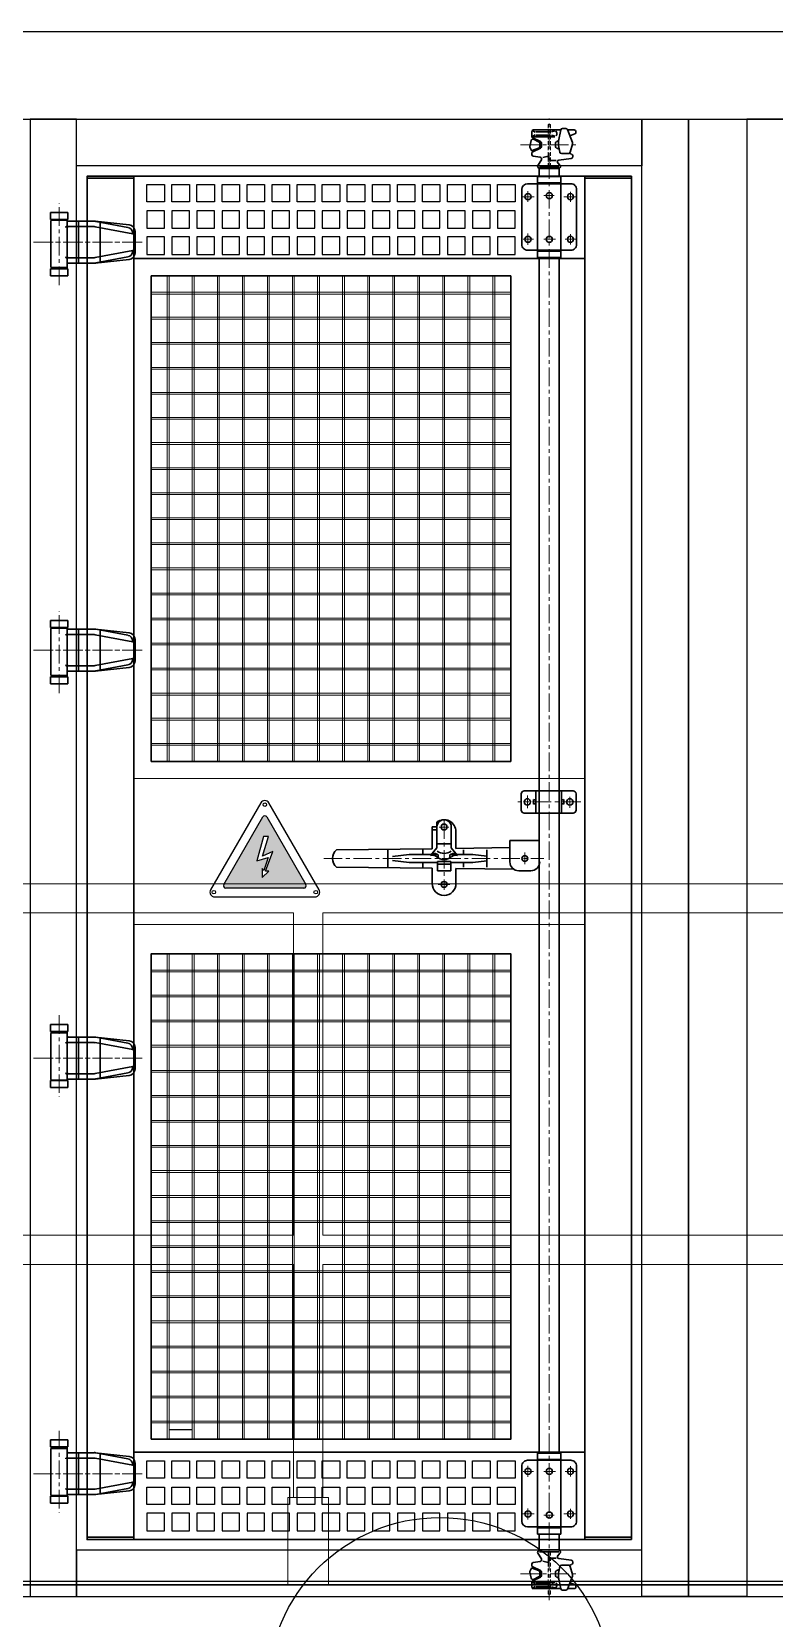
# Model space of a CAD drawing. Header units: millimetres. Extents: x 55614 to 110757, y -66981 to -47484.
# Drawn here: x 91024 to 92299, y -58162 to -55440 of the extents above; entities that cross this region are included whole.
import ezdxf

# ---------------------------------------------------------------- set-up
doc = ezdxf.new("R2010")
doc.units = ezdxf.units.MM
doc.linetypes.add('CENTER', pattern=[50.8, 31.75, -6.35, 6.35, -6.35])
doc.linetypes.add('HIDDEN', pattern=[9.525, 6.35, -3.175])
doc.layers.get('0').update_dxf_attribs({"lineweight": 15})
doc.layers.add('02___PRT_ALL_AXES', color=7, linetype='Continuous')
for name, color, linetype, lineweight in [('AM_0', 7, 'Continuous', 30), ('AM_3', 6, 'HIDDEN', 15), ('AM_5', 3, 'Continuous', 15), ('AM_7', 4, 'CENTER', 15), ('THICK', 7, 'Continuous', 0)]:
    doc.layers.add(name, color=color, linetype=linetype, lineweight=lineweight)

# ---------------------------------------------------------------- blocks, each defined once
blk = doc.blocks.new('y65iu76u67u6')
at = {"color": 7, "linetype": 'Continuous'}
for p, q in [((945969.3, -88535.7), (937281.3, -88535.7)), ((941600.3, -88585.7), (940245.3, -88585.7)), ((941600.3, -89138.7), (941600.3, -88585.7)), ((943005.3, -88585.7), (941650.3, -88585.7)), ((941650.3, -89138.7), (941650.3, -88585.7)), ((941600.3, -89138.7), (940245.3, -89138.7)), ((943005.3, -89138.7), (941650.3, -89138.7)), ((941600.3, -89188.7), (940245.3, -89188.7)), ((941600.3, -89588.7), (941600.3, -89188.7)), ((943005.3, -89188.7), (941650.3, -89188.7)), ((941650.3, -89588.7), (941650.3, -89188.7)), ((941590.3, -89738.7), (941590.3, -89588.7)), ((941590.3, -89588.7), (941660.3, -89588.7)), ((941660.3, -89738.7), (941660.3, -89588.7))]:
    blk.add_line(p, q, dxfattribs=at)
at = {"layer": '02___PRT_ALL_AXES', "color": 7, "linetype": 'Continuous'}
blk.add_line((946154.3, -89738.7), (937096.3, -89738.7), dxfattribs=at)
blk = doc.blocks.new('A$Ce09861e0')
at = {"layer": 'AM_0'}
for p, q in [((29.1, 124.3), (59.1, 124.3)), ((29.1, 124.3), (29.1, 112.3)), ((29.1, 112.3), (59.1, 112.3)), ((29.1, 111.3), (59.1, 111.3)), ((30.1, 110.3), (30.1, 31.3)), ((58.1, 110.3), (58.1, 31.3)), ((59.1, 124.3), (59.1, 112.3)), ((59.6, 109.6), (104.3, 109.6)), ((77.6, 38.1), (77.6, 109.2)), ((164.2, 103.3), (106.2, 109.5)), ((162.3, 99), (106.9, 109.3)), ((56.8, 100.3), (102.7, 100.3)), ((58.2, 48.2), (58.2, 99)), ((170.7, 88), (106.1, 100)), ((114.5, 39.5), (114.5, 107.5)), ((169.9, 88.2), (169.9, 89.9)), ((174.5, 55.3), (174.5, 91.8)), ((170.7, 59.1), (106.1, 47.1)), ((169.9, 57.2), (169.9, 59)), ((29.1, 30.3), (59.1, 30.3)), ((29.1, 29.3), (59.1, 29.3)), ((29.1, 27.8), (59.1, 27.8)), ((29.1, 15.8), (29.1, 27.8)), ((56.8, 46.8), (102.7, 46.8)), ((59.1, 15.8), (59.1, 27.8)), ((59.6, 37.6), (103.6, 37.6)), ((164.2, 43.9), (106.2, 37.7)), ((162.3, 48.2), (106.9, 37.9)), ((29.1, 15.8), (59.1, 15.8))]:
    blk.add_line(p, q, dxfattribs=at)
for centre, radius, start, end in [((31.1, 110.3), 1, 90, 180), ((57.1, 110.3), 1, 0, 90), ((59.6, 111), 1.38, 180, 270), ((103.6, 91.1), 18.5, 79.4792, 90), ((104.3, 91.1), 18.5, 83.9115, 90), ((56.8, 99), 1.38, 90, 180), ((59.6, 99), 1.38, 90, 180), ((102.7, 81.9), 18.5, 79.4792, 90), ((160.7, 89.9), 9.23, 0, 79.4792), ((163, 91.8), 11.5, 0, 83.9115), ((169.9, 83.5), 4.62, 0, 79.4792), ((160.7, 57.2), 9.23, 280.5208, 0), ((163, 55.3), 11.5, 276.0885, 0), ((169.9, 63.7), 4.62, 280.5208, 0), ((31.1, 31.3), 1, 180, 270), ((56.8, 48.2), 1.38, 180, 270), ((57.1, 31.3), 1, 270, 0), ((59.6, 48.2), 1.38, 180, 270), ((59.6, 36.2), 1.38, 90, 180), ((102.7, 65.3), 18.5, 270, 280.5208), ((103.6, 56), 18.5, 270, 280.5208), ((104.3, 56), 18.5, 270, 276.0885)]:
    blk.add_arc(centre, radius, start, end, dxfattribs=at)
at = {"layer": 'AM_7'}
for p, q in [((44.1, 0), (44.1, 140.2)), ((0, 73.6), (189.4, 73.6)), ((2.3, 73.6), (191.7, 73.6))]:
    blk.add_line(p, q, dxfattribs=at)
blk = doc.blocks.new('rehrehetreth')
at = {"linetype": 'ByBlock'}
h = blk.add_hatch(color=2, dxfattribs=at)
h.dxf.hatch_style = 1
edge = h.paths.add_edge_path()
edge.add_arc((99473.8, -259676.1), 4, 30, 150)
edge.add_line((99470.4, -259674.1), (99403.3, -259790.3))
edge.add_arc((99406.7, -259792.3), 4, 150, 270)
edge.add_line((99406.7, -259796.3), (99540.9, -259796.3))
edge.add_arc((99540.9, -259792.3), 4, 270, 30)
edge.add_line((99544.4, -259790.3), (99477.3, -259674.1))
h.paths.add_polyline_path([(99480.2, -259707.5), (99471.5, -259707.5), (99460.2, -259749.6), (99479.8, -259743.7), (99472.4, -259766), (99469, -259762.4), (99469.1, -259778), (99480.8, -259767.1), (99475.1, -259767.1), (99487.4, -259733.6), (99469.6, -259741.6)], flags=16)
at = {"layer": '02___PRT_ALL_AXES', "linetype": 'Continuous'}
for p, q in [((99466.9, -259650.1), (99380.7, -259799.3)), ((99566.9, -259799.3), (99480.7, -259650.1)), ((99403.3, -259790.3), (99470.4, -259674.1)), ((99477.3, -259674.1), (99544.4, -259790.3)), ((99471.5, -259707.5), (99460.2, -259749.6)), ((99469.6, -259741.6), (99480.2, -259707.5)), ((99480.2, -259707.5), (99471.5, -259707.5)), ((99460.2, -259749.6), (99479.8, -259743.7)), ((99487.4, -259733.6), (99469.6, -259741.6)), ((99479.8, -259743.7), (99472.4, -259766)), ((99475.1, -259767.1), (99487.4, -259733.6)), ((99472.4, -259766), (99469, -259762.4)), ((99469, -259762.4), (99469.1, -259778)), ((99469.1, -259778), (99480.8, -259767.1)), ((99480.8, -259767.1), (99475.1, -259767.1)), ((99540.9, -259796.3), (99406.7, -259796.3)), ((99387.7, -259811.3), (99560, -259811.3))]:
    blk.add_line(p, q, dxfattribs=at)
for centre in [(99473.8, -259653.2), (99386.3, -259803.3), (99561.3, -259803.3)]:
    blk.add_circle(centre, 3.1, dxfattribs=at)
for centre, radius, start, end in [((99473.8, -259654.1), 8, 30, 150), ((99473.8, -259676.1), 4, 30, 150), ((99387.7, -259803.3), 8, 150, 270), ((99406.7, -259792.3), 4, 150, 270), ((99540.9, -259792.3), 4, 270, 30), ((99560, -259803.3), 8, 270, 30)]:
    blk.add_arc(centre, radius, start, end, dxfattribs=at)
blk = doc.blocks.new('RY76UI67U656')
at = {"lineweight": -3}
for points in [[(35275.5, -89364.3), (34305.5, -89364.3), (34305.5, -89284.3), (35275.5, -89284.3)], [(35275.5, -89364.3), (34305.5, -89364.3), (34305.5, -89284.3), (35275.5, -89284.3)], [(35355.5, -89284.3), (35455.5, -89284.3), (35455.5, -91819.3), (35355.5, -91819.3)], [(34305.5, -91819.3), (35275.5, -91819.3), (35275.5, -91739.3), (34305.5, -91739.3)]]:
    blk.add_lwpolyline(points, close=True, dxfattribs=at)
at = {"layer": 'AM_0'}
for p, q in [((35086.4, -89305.8), (35086.4, -89313.3)), ((35092.1, -89311.3), (35087.6, -89314.1)), ((35092.3, -89306.4), (35088.3, -89304.3)), ((35088.9, -89302.8), (35136.4, -89302.8)), ((35093.6, -89306), (35118.5, -89306)), ((35093.6, -89311.5), (35118.5, -89311.5)), ((35120.2, -89306), (35125.9, -89304.1)), ((35120.4, -89311.5), (35126.8, -89313.6)), ((35136.4, -89302.7), (35132.6, -89322.1)), ((35139.4, -89300.2), (35144.9, -89300.2)), ((35156.3, -89324.2), (35147.7, -89302.1)), ((35147.9, -89302.8), (35159.4, -89302.8)), ((35152, -89313.1), (35160.5, -89309.6)), ((35162.4, -89305.8), (35162.4, -89306.8)), ((35085.4, -89320.8), (35083.3, -89331)), ((35083.4, -89332.4), (35085.3, -89337.2)), ((35087.2, -89338), (35098.1, -89334.1)), ((35101.7, -89322.4), (35088.1, -89316.1)), ((35101.7, -89334.1), (35088.1, -89340.4)), ((35088.5, -89314.7), (35126.3, -89314.7)), ((35089.8, -89318.7), (35099, -89323.9)), ((35100.5, -89331.1), (35100.6, -89326.3)), ((35103.4, -89331.3), (35103.4, -89325.1)), ((35127.4, -89325.3), (35127.4, -89331.2)), ((35129.3, -89322.5), (35132.8, -89321)), ((35133.6, -89335.8), (35129.3, -89334)), ((35134.5, -89340.7), (35132.5, -89329.4)), ((35152.5, -89341.1), (35156.4, -89327.4)), ((35086.4, -89343.1), (35086.4, -89344.7)), ((35100.9, -89349.5), (35088.9, -89347.6)), ((35103, -89354.1), (35097.1, -89363.7)), ((35099.7, -89366.2), (35133, -89366.2)), ((35112.6, -89348.3), (35105.4, -89350.2)), ((35116.4, -89351.2), (35116.4, -89352.2)), ((35119.4, -89355.2), (35128.6, -89355.2)), ((35134.9, -89363.5), (35131.2, -89359.5)), ((35154.3, -89351.6), (35133, -89354.5)), ((35137.4, -89343.2), (35149.6, -89343.2)), ((35155, -89344.5), (35151.9, -89343.2)), ((35156.9, -89347.3), (35156.9, -89348.6)), ((35096.5, -89382.5), (35136.5, -89382.5)), ((35096.5, -89382.5), (35096.5, -89393.5)), ((35096.5, -89393.5), (35136.5, -89393.5)), ((35100.4, -89369.2), (35098, -89367.8)), ((35099.4, -89369.2), (35133.4, -89369.2)), ((35099.5, -89369.2), (35099.5, -89382.5)), ((35099.5, -89393.5), (35099.5, -89395)), ((35134.2, -89368.1), (35132.4, -89369.2)), ((35133.5, -89369.2), (35133.5, -89382.5)), ((35133.5, -89393.5), (35133.5, -89395)), ((35136.5, -89382.5), (35136.5, -89393.5)), ((35069.5, -89405), (35069.5, -89499.3)), ((35079.5, -89395), (35153.5, -89395)), ((35096.5, -89395), (35096.5, -89509.3)), ((35136.5, -89395), (35136.5, -89509.3)), ((35163.5, -89405), (35163.5, -89499.3)), ((34403.5, -89523.5), (35177.5, -89523.5)), ((35079.5, -89509.3), (35153.5, -89509.3)), ((35096.5, -89510.8), (35136.5, -89510.8)), ((35096.5, -89510.8), (35136.5, -89510.8)), ((35096.5, -89510.8), (35096.5, -89521.8)), ((35096.5, -89521.8), (35136.5, -89521.8)), ((35099.5, -89509.3), (35099.5, -89510.8)), ((35133.5, -89509.3), (35133.5, -89510.8)), ((35136.5, -89510.8), (35136.5, -89521.8)), ((35068.5, -90441.8), (35068.5, -90469.8)), ((35157.5, -90436.8), (35073.5, -90436.8)), ((35089.6, -90451.8), (35089.6, -90459.8)), ((35093.6, -90452.9), (35089.6, -90451.8)), ((35093.6, -90436.8), (35093.6, -90474.8)), ((35137.4, -90436.8), (35137.4, -90474.8)), ((35141.4, -90451.8), (35137.4, -90452.9)), ((35141.4, -90451.8), (35141.4, -90459.8)), ((35162.5, -90441.8), (35162.5, -90469.8)), ((35157.5, -90474.8), (35073.5, -90474.8)), ((35093.6, -90458.7), (35089.6, -90459.8)), ((35141.4, -90459.8), (35137.4, -90458.7)), ((34915.5, -90498.5), (34915.5, -90536)), ((34915.5, -90498.5), (34923.5, -90498.5)), ((34915.5, -90503.5), (34923.5, -90503.5)), ((34923.5, -90490.5), (34923.5, -90534.7)), ((34948.5, -90495.3), (34948.5, -90534.7)), ((34956.5, -90503.3), (34956.5, -90535.4)), ((34751.3, -90538.2), (34915.5, -90536)), ((34839.6, -90537.8), (34839.6, -90567.8)), ((34899.6, -90537.8), (34899.6, -90546)), ((34923.5, -90534.7), (34913, -90547.8)), ((34924.6, -90527.8), (34947.4, -90527.8)), ((34948.5, -90534.7), (34959, -90547.8)), ((34956.5, -90535.4), (35049.1, -90534.2)), ((34969.6, -90537.8), (34969.6, -90546)), ((35009.6, -90537.8), (35009.6, -90567.8)), ((35049.1, -90521.8), (35100.1, -90521.8)), ((35049.1, -90521.8), (35049.1, -90558.8)), ((34876, -90546), (34847.5, -90549.6)), ((34876, -90559.6), (34847.5, -90556)), ((34876, -90546), (34923.5, -90546)), ((34876, -90559.6), (34924.6, -90559.6)), ((34899.6, -90559.6), (34899.6, -90567.8)), ((34924.6, -90557.8), (34947.4, -90557.8)), ((34924.6, -90557.8), (34924.6, -90574.1)), ((34924.6, -90562.8), (34947.4, -90562.8)), ((34947.4, -90557.8), (34947.4, -90574.1)), ((34947.4, -90559.6), (34985.6, -90559.6)), ((34948.5, -90546), (34985.6, -90546)), ((34969.6, -90559.6), (34969.6, -90567.8)), ((34985.6, -90546), (35009.4, -90548.8)), ((34985.6, -90559.6), (35009.4, -90556.8)), ((34751.4, -90567.8), (34915.5, -90569.6)), ((34915.5, -90595.7), (34915.5, -90569.6)), ((34924.6, -90574.1), (34947.4, -90574.1)), ((34956.5, -90595.7), (34956.5, -90570.1)), ((34956.5, -90570.1), (35055.6, -90571.1)), ((35064.1, -90573.8), (35085.1, -90573.8)), ((35069.5, -91689.7), (35069.5, -91595.4)), ((35079.5, -91585.4), (35153.5, -91585.4)), ((35096.5, -91572.9), (35136.5, -91572.9)), ((35096.5, -91583.9), (35096.5, -91572.9)), ((35096.5, -91583.9), (35136.5, -91583.9)), ((35096.5, -91699.7), (35096.5, -91585.4)), ((35099.5, -91585.4), (35099.5, -91583.9)), ((35133.5, -91585.4), (35133.5, -91583.9)), ((35136.5, -91583.9), (35136.5, -91572.9)), ((35136.5, -91699.7), (35136.5, -91585.4)), ((35163.5, -91689.7), (35163.5, -91595.4)), ((35079.5, -91699.7), (35153.5, -91699.7)), ((35096.5, -91701.2), (35136.5, -91701.2)), ((35096.5, -91712.2), (35096.5, -91701.2)), ((35099.5, -91701.2), (35099.5, -91699.7)), ((35133.5, -91701.2), (35133.5, -91699.7)), ((35136.5, -91712.2), (35136.5, -91701.2)), ((35096.5, -91712.2), (35136.5, -91712.2)), ((35099.5, -91739.2), (35099.5, -91712.2)), ((35133.5, -91739.2), (35133.5, -91712.2)), ((35100.9, -91758.9), (35088.9, -91760.8)), ((35103, -91754.4), (35097.1, -91744.8)), ((35100.4, -91739.2), (35098, -91740.7)), ((35099.4, -91739.2), (35133.4, -91739.2)), ((35099.7, -91742.2), (35133, -91742.2)), ((35112.6, -91760.2), (35105.4, -91758.2)), ((35116.4, -91757.3), (35116.4, -91756.2)), ((35119.4, -91753.2), (35128.6, -91753.2)), ((35134.9, -91744.9), (35131.2, -91749)), ((35134.2, -91740.4), (35132.4, -91739.2)), ((35154.3, -91756.9), (35133, -91754)), ((35156.9, -91761.2), (35156.9, -91759.9)), ((35085.4, -91787.7), (35083.3, -91777.5)), ((35083.4, -91776.1), (35085.3, -91771.3)), ((35086.4, -91765.3), (35086.4, -91763.8)), ((35087.2, -91770.4), (35098.1, -91774.3)), ((35101.7, -91774.4), (35088.1, -91768.1)), ((35101.7, -91786.1), (35088.1, -91792.4)), ((35089.8, -91789.8), (35099, -91784.6)), ((35100.5, -91777.4), (35100.6, -91782.1)), ((35103.4, -91777.1), (35103.4, -91783.3)), ((35127.4, -91783.2), (35127.4, -91777.3)), ((35133.6, -91772.7), (35129.3, -91774.5)), ((35129.3, -91786), (35132.8, -91787.5)), ((35134.5, -91767.7), (35132.5, -91779.1)), ((35136.4, -91805.8), (35132.6, -91786.3)), ((35137.4, -91765.2), (35149.6, -91765.2)), ((35156.3, -91784.3), (35147.7, -91806.3)), ((35155, -91764), (35151.9, -91765.3)), ((35152.5, -91767.4), (35156.4, -91781.1)), ((35086.4, -91802.7), (35086.4, -91795.1)), ((35092.1, -91797.2), (35087.6, -91794.4)), ((35092.3, -91802.1), (35088.3, -91804.2)), ((35088.5, -91793.8), (35126.3, -91793.8)), ((35088.9, -91805.6), (35136.4, -91805.6)), ((35093.6, -91797), (35118.5, -91797)), ((35093.6, -91802.5), (35118.5, -91802.5)), ((35120.2, -91802.5), (35125.9, -91804.4)), ((35120.4, -91797), (35126.8, -91794.9)), ((35139.4, -91808.2), (35144.9, -91808.2)), ((35147.9, -91805.6), (35159.4, -91805.6)), ((35152, -91795.3), (35160.5, -91798.9)), ((35162.4, -91802.6), (35162.4, -91801.7))]:
    blk.add_line(p, q, dxfattribs=at)
for points in [[(34403.5, -89385.3), (34323.5, -89385.3), (34323.5, -89382.3), (34403.5, -89382.3)], [(34403.5, -91717.3), (34323.5, -91717.3), (34323.5, -89385.3), (34403.5, -89385.3)], [(35177.5, -89382.3), (34403.5, -89382.3), (34403.5, -89523.5), (35177.5, -89523.5)], [(35257.5, -89385.3), (35177.5, -89385.3), (35177.5, -89382.3), (35257.5, -89382.3)], [(35257.5, -89385.3), (35177.5, -89385.3), (35177.5, -89382.3), (35257.5, -89382.3)], [(35257.5, -91717.3), (35177.5, -91717.3), (35177.5, -89385.3), (35257.5, -89385.3)], [(35099.5, -89521.8), (35133.5, -89521.8), (35133.5, -91572.9), (35099.5, -91572.9)], [(34433.5, -89553.3), (35050.5, -89553.3), (35050.5, -90386.3), (34433.5, -90386.3)], [(34433.5, -91549.3), (35050.5, -91549.3), (35050.5, -90716.3), (34433.5, -90716.3)], [(35177.5, -91571.3), (34403.5, -91571.3), (34403.5, -91721.3), (35177.5, -91721.3)], [(34403.5, -91721.3), (34323.5, -91721.3), (34323.5, -91717.3), (34403.5, -91717.3)], [(35257.5, -91721.3), (35177.5, -91721.3), (35177.5, -91717.3), (35257.5, -91717.3)], [(35257.5, -91721.3), (35177.5, -91721.3), (35177.5, -91717.3), (35257.5, -91717.3)]]:
    blk.add_lwpolyline(points, close=True, dxfattribs=at)
for centre, radius in [((35080, -89417.3), 5.25), ((35116.5, -89415.3), 5.25), ((35153, -89417.3), 5.25), ((35080, -89490.3), 5.25), ((35116.5, -89490.3), 5.25), ((35153, -89490.3), 5.25), ((35079, -90455.8), 5.5), ((35152, -90455.8), 5.5), ((34936, -90498.8), 5), ((35074.6, -90552.8), 5), ((34936, -90597.2), 5), ((35080, -91604.4), 5.25), ((35116.5, -91604.4), 5.25), ((35153, -91604.4), 5.25), ((35080, -91677.4), 5.25), ((35116.5, -91679.4), 5.25), ((35153, -91677.4), 5.25)]:
    blk.add_circle(centre, radius, dxfattribs=at)
for centre, radius, start, end in [((35089.4, -89305.8), 3, 98.9726, 180.0002), ((35122.9, -89309), 6.8, 325.6578, 42.1355), ((35139.4, -89303.2), 3, 90.0001, 168.9065), ((35144.9, -89303.2), 3, 21.4129, 90.0001), ((35159.4, -89305.8), 3, 0, 90.0001), ((35159.4, -89306.8), 3, 292.3635, 0), ((35085.7, -89331.5), 2.5, 168.449, 201.2823), ((35086.7, -89336.6), 1.5, 201.2823, 289.6546), ((35088.3, -89321.4), 3, 61.6069, 168.4494), ((35089.4, -89313.3), 3, 180.0001, 244.7988), ((35097.2, -89331), 3.3, 285.5192, 357.767), ((35097.6, -89326.5), 3, 3.633, 61.6069), ((35100.4, -89325.1), 3, 0, 64.7988), ((35100.4, -89331.3), 3, 295.201, 0), ((35130.4, -89325.3), 3, 112.3639, 180.0002), ((35130.4, -89331.2), 3, 180.0001, 247.8644), ((35152.2, -89326), 20, 168.9064, 189.7274), ((35151.6, -89326), 5, 344.0545, 21.4131), ((35089.4, -89343.1), 3, 115.2013, 180.0002), ((35089.4, -89344.7), 3, 180.0001, 261.0275), ((35099.6, -89365.2), 3, 148.1137, 238.8013), ((35100.5, -89352.5), 3, 328.1136, 81.0274), ((35113.4, -89351.2), 3, 0, 105.2552), ((35119.4, -89352.2), 3, 180.0001, 269.9999), ((35133.4, -89357.5), 3, 97.7219, 222.1418), ((35132.7, -89365.6), 3, 301.1988, 42.1417), ((35137.4, -89340.2), 3, 189.7276, 269.9999), ((35149.6, -89340.2), 3, 269.9999, 344.0544), ((35153.9, -89348.6), 3, 277.7217, 0), ((35153.9, -89347.3), 3, 0, 67.8647), ((35079.5, -89405), 10, 90.0001, 179.9999), ((35153.5, -89405), 10, 0, 90.0002), ((35079.5, -89499.3), 10, 179.9998, 270), ((35153.5, -89499.3), 10, 269.9999, 0), ((35073.5, -90441.8), 5, 89.9999, 180), ((35157.5, -90441.8), 5, 359.9999, 89.9999), ((35073.5, -90469.8), 5, 180, 270.0001), ((35157.5, -90469.8), 5, 270.0001, 359.9999), ((34936, -90506.8), 20.5, 0, 127.572), ((34936, -90498.8), 12.5, 0, 180.0002), ((34764.6, -90552.8), 20, 131.4097, 228.5903), ((34916.4, -90558.6), 11.3, 51.1652, 107.8126), ((34919, -90555.4), 11.3, 51.1652, 107.8126), ((34936, -90536.7), 18.1, 226.3971, 313.6028), ((34936.3, -90522.8), 21.3, 235.6246, 304.3754), ((34933.4, -90548.3), 7.51, 166.6999, 205.6632), ((34938.7, -90548.3), 7.51, 334.3368, 13.3001), ((34953.1, -90555.4), 11.3, 72.1874, 128.8348), ((34955.6, -90558.6), 11.3, 72.1874, 128.8348), ((35064.1, -90558.8), 15, 180.0001, 270), ((35085.1, -90558.8), 15, 269.9999, 0), ((34936, -90595.7), 20.5, 180.0001, 0), ((35079.5, -91595.4), 10, 90, 180.0002), ((35153.5, -91595.4), 10, 0, 90.0001), ((35079.5, -91689.7), 10, 180.0001, 269.9999), ((35153.5, -91689.7), 10, 269.9998, 0), ((35089.4, -91763.8), 3, 98.9725, 179.9999), ((35099.6, -91743.2), 3, 121.1987, 211.8863), ((35100.5, -91756), 3, 278.9726, 31.8864), ((35113.4, -91757.3), 3, 254.7448, 0), ((35119.4, -91756.2), 3, 90.0001, 179.9999), ((35133.4, -91751), 3, 137.8582, 262.2781), ((35132.7, -91742.9), 3, 317.8583, 58.8012), ((35153.9, -91759.9), 3, 0, 82.2783), ((35153.9, -91761.2), 3, 292.1353, 0), ((35085.7, -91777), 2.5, 158.7177, 191.551), ((35086.7, -91771.9), 1.5, 70.3454, 158.7177), ((35088.3, -91787.1), 3, 191.5506, 298.3931), ((35089.4, -91765.3), 3, 179.9998, 244.7987), ((35097.2, -91777.5), 3.3, 2.233, 74.4808), ((35097.6, -91782), 3, 298.3931, 356.367), ((35100.4, -91777.1), 3, 0, 64.799), ((35100.4, -91783.3), 3, 295.2012, 0), ((35130.4, -91777.3), 3, 112.1356, 179.9999), ((35130.4, -91783.2), 3, 179.9998, 247.6361), ((35152.2, -91782.5), 20, 170.2726, 191.0936), ((35137.4, -91768.2), 3, 90.0001, 170.2724), ((35149.6, -91768.2), 3, 15.9456, 90.0001), ((35151.6, -91782.5), 5, 338.5869, 15.9455), ((35089.4, -91795.1), 3, 115.2012, 179.9999), ((35089.4, -91802.7), 3, 179.9998, 261.0274), ((35122.9, -91799.5), 6.8, 317.8645, 34.3422), ((35139.4, -91805.2), 3, 191.0935, 269.9999), ((35144.9, -91805.2), 3, 269.9999, 338.5871), ((35159.4, -91802.6), 3, 269.9999, 0), ((35159.4, -91801.7), 3, 0, 67.6365)]:
    blk.add_arc(centre, radius, start, end, dxfattribs=at)
for p in [(35116.4, -89369.2), (35133.5, -89521.8), (35133.5, -91572.9), (35116.4, -91739.2)]:
    blk.add_point(p, dxfattribs=at)
at = {"layer": 'AM_3'}
for p, q in [((35114.5, -89293.2), (35118.5, -89293.2)), ((35114.5, -89293.2), (35114.5, -89368)), ((35114.5, -91815.2), (35114.5, -91740.5)), ((35118.5, -91815.2), (35118.5, -91740.1)), ((35114.5, -91815.2), (35118.5, -91815.2))]:
    blk.add_line(p, q, dxfattribs=at)
blk.add_lwpolyline([(35118.5, -89293.2), (35118.5, -89368.4)], dxfattribs=at)
at = {"layer": 'AM_7'}
for p, q in [((35116.5, -91825.2), (35116.5, -89283.2)), ((35067.2, -89328.2), (35165, -89328.2)), ((35071.2, -89417.3), (35090.5, -89417.3)), ((35080, -89408.1), (35080, -89426.4)), ((35107.5, -89415.3), (35125.1, -89415.3)), ((35141.4, -89417.3), (35163.5, -89417.3)), ((35153, -89408.8), (35153, -89426.1)), ((35071.8, -89490.3), (35089.5, -89490.3)), ((35080, -89480.7), (35080, -89500.1)), ((35107.5, -89490.3), (35127.1, -89490.3)), ((35144.1, -89490.3), (35161.4, -89490.3)), ((35153, -89481.4), (35153, -89499.4)), ((35170.5, -90455.8), (35062.5, -90455.8)), ((35079, -90444.5), (35079, -90466.3)), ((35152, -90446.8), (35152, -90465.8)), ((34944.1, -90498.8), (34927.9, -90498.8)), ((34944.1, -90498.8), (34927.9, -90498.8)), ((34936, -90487.5), (34936, -90606.3)), ((34936, -90487.5), (34936, -90606.3)), ((34729.6, -90552.8), (35107.4, -90552.8)), ((35074.6, -90542.8), (35074.6, -90562.8)), ((35074.6, -90542.8), (35074.6, -90562.8)), ((34926, -90597.2), (34946, -90597.2)), ((34926, -90597.2), (34946, -90597.2)), ((35080, -91614), (35080, -91594.7)), ((35153, -91613.4), (35153, -91595.4)), ((35071.8, -91604.4), (35089.5, -91604.4)), ((35107.5, -91604.4), (35127.1, -91604.4)), ((35144.1, -91604.4), (35161.4, -91604.4)), ((35071.2, -91677.4), (35090.5, -91677.4)), ((35080, -91686.7), (35080, -91668.3)), ((35107.5, -91679.4), (35125.1, -91679.4)), ((35141.4, -91677.4), (35163.5, -91677.4)), ((35153, -91686), (35153, -91668.7)), ((35067.2, -91780.2), (35165, -91780.2))]:
    blk.add_line(p, q, dxfattribs=at)
at = {"layer": 'THICK', "color": 0}
for p, q in [((34461, -89553.3), (34461, -90386.3)), ((34464, -89553.3), (34464, -90386.3)), ((34504, -89553.3), (34504, -90386.3)), ((34507, -89553.3), (34507, -90386.3)), ((34547, -89553.3), (34547, -90386.3)), ((34550, -89553.3), (34550, -90386.3)), ((34590, -89553.3), (34590, -90386.3)), ((34593, -89553.3), (34593, -90386.3)), ((34633, -89553.3), (34633, -90386.3)), ((34636, -89553.3), (34636, -90386.3)), ((34676, -89553.3), (34676, -90386.3)), ((34679, -89553.3), (34679, -90386.3)), ((34719, -89553.3), (34719, -90386.3)), ((34722, -89553.3), (34722, -90386.3)), ((34762, -89553.3), (34762, -90386.3)), ((34765, -89553.3), (34765, -90386.3)), ((34805, -89553.3), (34805, -90386.3)), ((34808, -89553.3), (34808, -90386.3)), ((34848, -89553.3), (34848, -90386.3)), ((34851, -89553.3), (34851, -90386.3)), ((34891, -89553.3), (34891, -90386.3)), ((34894, -89553.3), (34894, -90386.3)), ((34934, -89553.3), (34934, -90386.3)), ((34937, -89553.3), (34937, -90386.3)), ((34977, -89553.3), (34977, -90386.3)), ((34980, -89553.3), (34980, -90386.3)), ((35020, -89553.3), (35020, -90386.3)), ((35023, -89553.3), (35023, -90386.3)), ((34433.5, -89581.3), (35050.5, -89581.3)), ((34433.5, -89584.3), (35050.5, -89584.3)), ((34433.5, -89624.3), (35050.5, -89624.3)), ((34433.5, -89627.3), (35050.5, -89627.3)), ((34433.5, -89667.3), (35050.5, -89667.3)), ((34433.5, -89670.3), (35050.5, -89670.3)), ((34433.5, -89710.3), (35050.5, -89710.3)), ((34433.5, -89713.3), (35050.5, -89713.3)), ((34433.5, -89753.3), (35050.5, -89753.3)), ((34433.5, -89756.3), (35050.5, -89756.3)), ((34433.5, -89796.3), (35050.5, -89796.3)), ((34433.5, -89799.3), (35050.5, -89799.3)), ((34433.5, -89839.3), (35050.5, -89839.3)), ((34433.5, -89842.3), (35050.5, -89842.3)), ((34433.5, -89882.3), (35050.5, -89882.3)), ((34433.5, -89885.3), (35050.5, -89885.3)), ((34433.5, -89925.3), (35050.5, -89925.3)), ((34433.5, -89928.3), (35050.5, -89928.3)), ((34433.5, -89968.3), (35050.5, -89968.3)), ((34433.5, -89971.3), (35050.5, -89971.3)), ((34433.5, -90011.3), (35050.5, -90011.3)), ((34433.5, -90014.3), (35050.5, -90014.3)), ((34433.5, -90054.3), (35050.5, -90054.3)), ((34433.5, -90057.3), (35050.5, -90057.3)), ((34433.5, -90097.3), (35050.5, -90097.3)), ((34433.5, -90100.3), (35050.5, -90100.3)), ((34433.5, -90140.3), (35050.5, -90140.3)), ((34433.5, -90143.3), (35050.5, -90143.3)), ((34433.5, -90183.3), (35050.5, -90183.3)), ((34433.5, -90186.3), (35050.5, -90186.3)), ((34433.5, -90226.3), (35050.5, -90226.3)), ((34433.5, -90229.3), (35050.5, -90229.3)), ((34433.5, -90269.3), (35050.5, -90269.3)), ((34433.5, -90272.3), (35050.5, -90272.3)), ((34433.5, -90312.3), (35050.5, -90312.3)), ((34433.5, -90315.3), (35050.5, -90315.3)), ((34433.5, -90355.3), (35050.5, -90355.3)), ((34433.5, -90358.3), (35050.5, -90358.3)), ((35177.5, -90415.8), (34403.5, -90415.8)), ((35177.5, -90665.8), (34403.5, -90665.8)), ((34461, -91549.3), (34461, -90716.3)), ((34464, -91549.3), (34464, -90716.3)), ((34504, -91549.3), (34504, -90716.3)), ((34507, -91549.3), (34507, -90716.3)), ((34547, -91549.3), (34547, -90716.3)), ((34550, -91549.3), (34550, -90716.3)), ((34590, -91549.3), (34590, -90716.3)), ((34593, -91549.3), (34593, -90716.3)), ((34633, -91549.3), (34633, -90716.3)), ((34636, -91549.3), (34636, -90716.3)), ((34676, -91549.3), (34676, -90716.3)), ((34679, -91549.3), (34679, -90716.3)), ((34719, -91549.3), (34719, -90716.3)), ((34722, -91549.3), (34722, -90716.3)), ((34762, -91549.3), (34762, -90716.3)), ((34765, -91549.3), (34765, -90716.3)), ((34805, -91549.3), (34805, -90716.3)), ((34808, -91549.3), (34808, -90716.3)), ((34848, -91549.3), (34848, -90716.3)), ((34851, -91549.3), (34851, -90716.3)), ((34891, -91549.3), (34891, -90716.3)), ((34894, -91549.3), (34894, -90716.3)), ((34934, -91549.3), (34934, -90716.3)), ((34937, -91549.3), (34937, -90716.3)), ((34977, -91549.3), (34977, -90716.3)), ((34980, -91549.3), (34980, -90716.3)), ((35020, -91549.3), (35020, -90716.3)), ((35023, -91549.3), (35023, -90716.3)), ((34433.5, -90744.3), (35050.5, -90744.3)), ((34433.5, -90747.3), (35050.5, -90747.3)), ((34433.5, -90787.3), (35050.5, -90787.3)), ((34433.5, -90790.3), (35050.5, -90790.3)), ((34433.5, -90830.3), (35050.5, -90830.3)), ((34433.5, -90833.3), (35050.5, -90833.3)), ((34433.5, -90873.3), (35050.5, -90873.3)), ((34433.5, -90876.3), (35050.5, -90876.3)), ((34433.5, -90916.3), (35050.5, -90916.3)), ((34433.5, -90919.3), (35050.5, -90919.3)), ((34433.5, -90959.3), (35050.5, -90959.3)), ((34433.5, -90962.3), (35050.5, -90962.3)), ((34433.5, -91002.3), (35050.5, -91002.3)), ((34433.5, -91005.3), (35050.5, -91005.3)), ((34433.5, -91045.3), (35050.5, -91045.3)), ((34433.5, -91048.3), (35050.5, -91048.3)), ((34433.5, -91088.3), (35050.5, -91088.3)), ((34433.5, -91091.3), (35050.5, -91091.3)), ((34433.5, -91131.3), (35050.5, -91131.3)), ((34433.5, -91134.3), (35050.5, -91134.3)), ((34433.5, -91174.3), (35050.5, -91174.3)), ((34433.5, -91177.3), (35050.5, -91177.3)), ((34433.5, -91217.3), (35050.5, -91217.3)), ((34433.5, -91220.3), (35050.5, -91220.3)), ((34433.5, -91260.3), (35050.5, -91260.3)), ((34433.5, -91263.3), (35050.5, -91263.3)), ((34433.5, -91303.3), (35050.5, -91303.3)), ((34433.5, -91306.3), (35050.5, -91306.3)), ((34433.5, -91346.3), (35050.5, -91346.3)), ((34433.5, -91349.3), (35050.5, -91349.3)), ((34433.5, -91389.3), (35050.5, -91389.3)), ((34433.5, -91392.3), (35050.5, -91392.3)), ((34433.5, -91432.3), (35050.5, -91432.3)), ((34433.5, -91435.3), (35050.5, -91435.3)), ((34433.5, -91475.3), (35050.5, -91475.3)), ((34433.5, -91478.3), (35050.5, -91478.3)), ((34433.5, -91518.3), (35050.5, -91518.3)), ((34433.5, -91521.3), (35050.5, -91521.3))]:
    blk.add_line(p, q, dxfattribs=at)
at = {"layer": 'THICK', "lineweight": -3}
blk.add_line((34464, -91532.6), (34504, -91532.6), dxfattribs=at)
for points in [[(37515.5, -89284.3), (37515.5, -89221.3), (37554.5, -89221.3), (37554.5, -89134.3), (31852.5, -89134.3), (31852.5, -89221.3), (31828.5, -89221.3), (31828.5, -89284.3)], [(34225.5, -91819.3), (34305.5, -91819.3), (34305.5, -89284.3), (34225.5, -89284.3)], [(35355.5, -91819.3), (35275.5, -91819.3), (35275.5, -89284.3), (35355.5, -89284.3)], [(35455.5, -91819.3), (35535.5, -91819.3), (35535.5, -89284.3), (35455.5, -89284.3)], [(34426, -89396.3), (34456, -89396.3), (34456, -89426.3), (34426, -89426.3)], [(34469, -89396.3), (34499, -89396.3), (34499, -89426.3), (34469, -89426.3)], [(34512, -89396.3), (34542, -89396.3), (34542, -89426.3), (34512, -89426.3)], [(34555, -89396.3), (34585, -89396.3), (34585, -89426.3), (34555, -89426.3)], [(34598, -89396.3), (34628, -89396.3), (34628, -89426.3), (34598, -89426.3)], [(34641, -89396.3), (34671, -89396.3), (34671, -89426.3), (34641, -89426.3)], [(34684, -89396.3), (34714, -89396.3), (34714, -89426.3), (34684, -89426.3)], [(34727, -89396.3), (34757, -89396.3), (34757, -89426.3), (34727, -89426.3)], [(34770, -89396.3), (34800, -89396.3), (34800, -89426.3), (34770, -89426.3)], [(34813, -89396.3), (34843, -89396.3), (34843, -89426.3), (34813, -89426.3)], [(34856, -89396.3), (34886, -89396.3), (34886, -89426.3), (34856, -89426.3)], [(34899, -89396.3), (34929, -89396.3), (34929, -89426.3), (34899, -89426.3)], [(34942, -89396.3), (34972, -89396.3), (34972, -89426.3), (34942, -89426.3)], [(34985, -89396.3), (35015, -89396.3), (35015, -89426.3), (34985, -89426.3)], [(35028, -89396.3), (35058, -89396.3), (35058, -89426.3), (35028, -89426.3)], [(34426, -89471.3), (34456, -89471.3), (34456, -89441.3), (34426, -89441.3)], [(34469, -89471.3), (34499, -89471.3), (34499, -89441.3), (34469, -89441.3)], [(34512, -89471.3), (34542, -89471.3), (34542, -89441.3), (34512, -89441.3)], [(34555, -89471.3), (34585, -89471.3), (34585, -89441.3), (34555, -89441.3)], [(34598, -89471.3), (34628, -89471.3), (34628, -89441.3), (34598, -89441.3)], [(34641, -89471.3), (34671, -89471.3), (34671, -89441.3), (34641, -89441.3)], [(34684, -89471.3), (34714, -89471.3), (34714, -89441.3), (34684, -89441.3)], [(34727, -89471.3), (34757, -89471.3), (34757, -89441.3), (34727, -89441.3)], [(34770, -89471.3), (34800, -89471.3), (34800, -89441.3), (34770, -89441.3)], [(34813, -89471.3), (34843, -89471.3), (34843, -89441.3), (34813, -89441.3)], [(34856, -89471.3), (34886, -89471.3), (34886, -89441.3), (34856, -89441.3)], [(34899, -89471.3), (34929, -89471.3), (34929, -89441.3), (34899, -89441.3)], [(34942, -89471.3), (34972, -89471.3), (34972, -89441.3), (34942, -89441.3)], [(34985, -89471.3), (35015, -89471.3), (35015, -89441.3), (34985, -89441.3)], [(35028, -89471.3), (35058, -89471.3), (35058, -89441.3), (35028, -89441.3)], [(34426, -89516.3), (34456, -89516.3), (34456, -89486.3), (34426, -89486.3)], [(34469, -89516.3), (34499, -89516.3), (34499, -89486.3), (34469, -89486.3)], [(34512, -89516.3), (34542, -89516.3), (34542, -89486.3), (34512, -89486.3)], [(34555, -89516.3), (34585, -89516.3), (34585, -89486.3), (34555, -89486.3)], [(34598, -89516.3), (34628, -89516.3), (34628, -89486.3), (34598, -89486.3)], [(34641, -89516.3), (34671, -89516.3), (34671, -89486.3), (34641, -89486.3)], [(34684, -89516.3), (34714, -89516.3), (34714, -89486.3), (34684, -89486.3)], [(34727, -89516.3), (34757, -89516.3), (34757, -89486.3), (34727, -89486.3)], [(34770, -89516.3), (34800, -89516.3), (34800, -89486.3), (34770, -89486.3)], [(34813, -89516.3), (34843, -89516.3), (34843, -89486.3), (34813, -89486.3)], [(34856, -89516.3), (34886, -89516.3), (34886, -89486.3), (34856, -89486.3)], [(34899, -89516.3), (34929, -89516.3), (34929, -89486.3), (34899, -89486.3)], [(34942, -89516.3), (34972, -89516.3), (34972, -89486.3), (34942, -89486.3)], [(34985, -89516.3), (35015, -89516.3), (35015, -89486.3), (34985, -89486.3)], [(35028, -89516.3), (35058, -89516.3), (35058, -89486.3), (35028, -89486.3)], [(34426, -91586.3), (34456, -91586.3), (34456, -91616.3), (34426, -91616.3)], [(34469, -91586.3), (34499, -91586.3), (34499, -91616.3), (34469, -91616.3)], [(34512, -91586.3), (34542, -91586.3), (34542, -91616.3), (34512, -91616.3)], [(34555, -91586.3), (34585, -91586.3), (34585, -91616.3), (34555, -91616.3)], [(34598, -91586.3), (34628, -91586.3), (34628, -91616.3), (34598, -91616.3)], [(34641, -91586.3), (34671, -91586.3), (34671, -91616.3), (34641, -91616.3)], [(34684, -91586.3), (34714, -91586.3), (34714, -91616.3), (34684, -91616.3)], [(34727, -91586.3), (34757, -91586.3), (34757, -91616.3), (34727, -91616.3)], [(34770, -91586.3), (34800, -91586.3), (34800, -91616.3), (34770, -91616.3)], [(34813, -91586.3), (34843, -91586.3), (34843, -91616.3), (34813, -91616.3)], [(34856, -91586.3), (34886, -91586.3), (34886, -91616.3), (34856, -91616.3)], [(34899, -91586.3), (34929, -91586.3), (34929, -91616.3), (34899, -91616.3)], [(34942, -91586.3), (34972, -91586.3), (34972, -91616.3), (34942, -91616.3)], [(34985, -91586.3), (35015, -91586.3), (35015, -91616.3), (34985, -91616.3)], [(35028, -91586.3), (35058, -91586.3), (35058, -91616.3), (35028, -91616.3)], [(34426, -91631.3), (34456, -91631.3), (34456, -91661.3), (34426, -91661.3)], [(34469, -91631.3), (34499, -91631.3), (34499, -91661.3), (34469, -91661.3)], [(34512, -91631.3), (34542, -91631.3), (34542, -91661.3), (34512, -91661.3)], [(34555, -91631.3), (34585, -91631.3), (34585, -91661.3), (34555, -91661.3)], [(34598, -91631.3), (34628, -91631.3), (34628, -91661.3), (34598, -91661.3)], [(34641, -91631.3), (34671, -91631.3), (34671, -91661.3), (34641, -91661.3)], [(34684, -91631.3), (34714, -91631.3), (34714, -91661.3), (34684, -91661.3)], [(34727, -91631.3), (34757, -91631.3), (34757, -91661.3), (34727, -91661.3)], [(34770, -91631.3), (34800, -91631.3), (34800, -91661.3), (34770, -91661.3)], [(34813, -91631.3), (34843, -91631.3), (34843, -91661.3), (34813, -91661.3)], [(34856, -91631.3), (34886, -91631.3), (34886, -91661.3), (34856, -91661.3)], [(34899, -91631.3), (34929, -91631.3), (34929, -91661.3), (34899, -91661.3)], [(34942, -91631.3), (34972, -91631.3), (34972, -91661.3), (34942, -91661.3)], [(34985, -91631.3), (35015, -91631.3), (35015, -91661.3), (34985, -91661.3)], [(35028, -91631.3), (35058, -91631.3), (35058, -91661.3), (35028, -91661.3)], [(34426, -91706.3), (34456, -91706.3), (34456, -91676.3), (34426, -91676.3)], [(34469, -91706.3), (34499, -91706.3), (34499, -91676.3), (34469, -91676.3)], [(34512, -91706.3), (34542, -91706.3), (34542, -91676.3), (34512, -91676.3)], [(34555, -91706.3), (34585, -91706.3), (34585, -91676.3), (34555, -91676.3)], [(34598, -91706.3), (34628, -91706.3), (34628, -91676.3), (34598, -91676.3)], [(34641, -91706.3), (34671, -91706.3), (34671, -91676.3), (34641, -91676.3)], [(34684, -91706.3), (34714, -91706.3), (34714, -91676.3), (34684, -91676.3)], [(34727, -91706.3), (34757, -91706.3), (34757, -91676.3), (34727, -91676.3)], [(34770, -91706.3), (34800, -91706.3), (34800, -91676.3), (34770, -91676.3)], [(34813, -91706.3), (34843, -91706.3), (34843, -91676.3), (34813, -91676.3)], [(34856, -91706.3), (34886, -91706.3), (34886, -91676.3), (34856, -91676.3)], [(34899, -91706.3), (34929, -91706.3), (34929, -91676.3), (34899, -91676.3)], [(34942, -91706.3), (34972, -91706.3), (34972, -91676.3), (34942, -91676.3)], [(34985, -91706.3), (35015, -91706.3), (35015, -91676.3), (34985, -91676.3)], [(35028, -91706.3), (35058, -91706.3), (35058, -91676.3), (35028, -91676.3)], [(37515.5, -91819.3), (37515.5, -91881.3), (37554.5, -91881.3), (37554.5, -91999.3), (31852.5, -91999.3), (31852.5, -91881.3), (31828.5, -91881.3), (31828.5, -91819.3)]]:
    blk.add_lwpolyline(points, close=True, dxfattribs=at)
at = {"color": 2, "linetype": 'ByBlock'}
blk.add_blockref('rehrehetreth', (-64845.4, 169192.7), dxfattribs=at)
at = {"layer": 'AM_5'}
for p in [(34231.3, -89568.9), (34231.3, -90268.9), (34231.3, -90268.9)]:
    blk.add_blockref('A$Ce09861e0', p, dxfattribs=at)
at = {"layer": 'AM_5', "xscale": -1, "rotation": 180}
for p in [(34231.3, -90821.7), (34231.3, -91534.7)]:
    blk.add_blockref('A$Ce09861e0', p, dxfattribs=at)

msp = doc.modelspace()

# ---------------------------------------------------------------- linework, layer by layer
msp.add_lwpolyline([(86970.368, -58105.235), (96028.951, -58105.546), (96028.368, -58305.26), (86970.368, -58305.26)], close=True)
at = {"color": 6, "lineweight": 25}
msp.add_lwpolyline([(86990.368, -58105.235), (96028.951, -58105.235), (96028.951, -58099.199), (86990.368, -58099.199)], close=True, dxfattribs=at)
at = {"color": 7, "lineweight": 25}
msp.add_circle((91724.916, -58284.83), 295.379, dxfattribs=at)

# ---------------------------------------------------------------- block references
at = {"layer": 'THICK', "lineweight": -3}
for name, p in [('RY76UI67U656', (56795.929, 33694.033)), ('y65iu76u67u6', (-850126.492, 31633.455))]:
    msp.add_blockref(name, p, dxfattribs=at)

doc.saveas('drawing.dxf')
